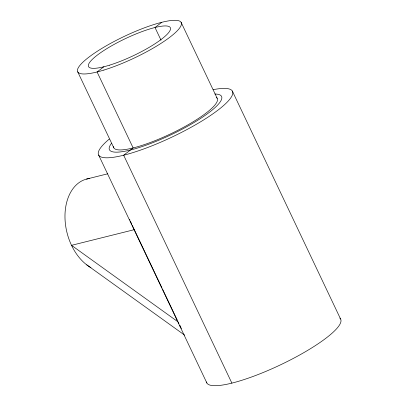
<?xml version="1.0" encoding="UTF-8"?>
<svg xmlns="http://www.w3.org/2000/svg" width="406" height="406" viewBox="0 0 406 406"><rect width="100%" height="100%" fill="white"/><g stroke="black" fill="none" stroke-linecap="round" stroke-linejoin="round"><path stroke-width="0.61" d="M103.875 66.762L97.08 71.974L133.148 147.941L123.657 155.224L231.872 383.117M161.801 22.3L155.006 27.512L161.015 40.174M86.478 179.097L107.803 173.778M134.31 229.664L71.522 245.331L178.117 321.928L178.879 323.511M86.717 264.829L184.679 335.163M181.386 328.596L179.894 325.622L180.771 327.393M232.359 91.091L340.568 318.984M181.127 22.386L217.195 98.348M77.749 71.887L113.822 147.85M161.892 287.758L133.549 228.065M162.43 288.894L177.305 320.217M98.663 155.112L206.872 383.005M133.3 227.527L132.798 226.452M132.295 225.371L132.544 225.914M131.549 223.742L131.798 224.285M131.3 223.198L130.808 222.107M130.316 221.011L130.559 221.559M129.59 219.367L129.834 219.915M90.934 267.615A47.238 32.155 76 0 1 64.975 217.352A47.238 32.155 76 0 1 89.584 178.518M216.21 97.344A57.317 11.916 -25.4 0 1 171.433 133.478A57.317 11.916 -25.4 0 1 113.482 146.53M214.901 94.03A62.093 12.911 -25.4 0 1 171.368 134.609A62.093 12.911 -25.4 0 1 111.574 143.242M339.883 318.137A74.125 15.413 -25.4 0 1 281.383 364.415A74.125 15.413 -25.4 0 1 206.502 382M213.201 89.665A74.125 15.413 -25.4 0 1 216.139 111.503A74.125 15.413 -25.4 0 1 124.779 154.94A74.125 15.413 -25.4 0 1 109.275 139.08M103.906 70.06A57.317 11.916 -25.4 0 0 181.462 23.589A57.317 11.916 -25.4 0 0 102.946 47.756A57.317 11.916 -25.4 0 0 103.906 70.06M109.27 65.249A45.279 9.414 -25.4 0 0 170.54 28.532A45.279 9.414 -25.4 0 0 108.509 47.624A45.279 9.414 -25.4 0 0 109.27 65.249"/></g></svg>
